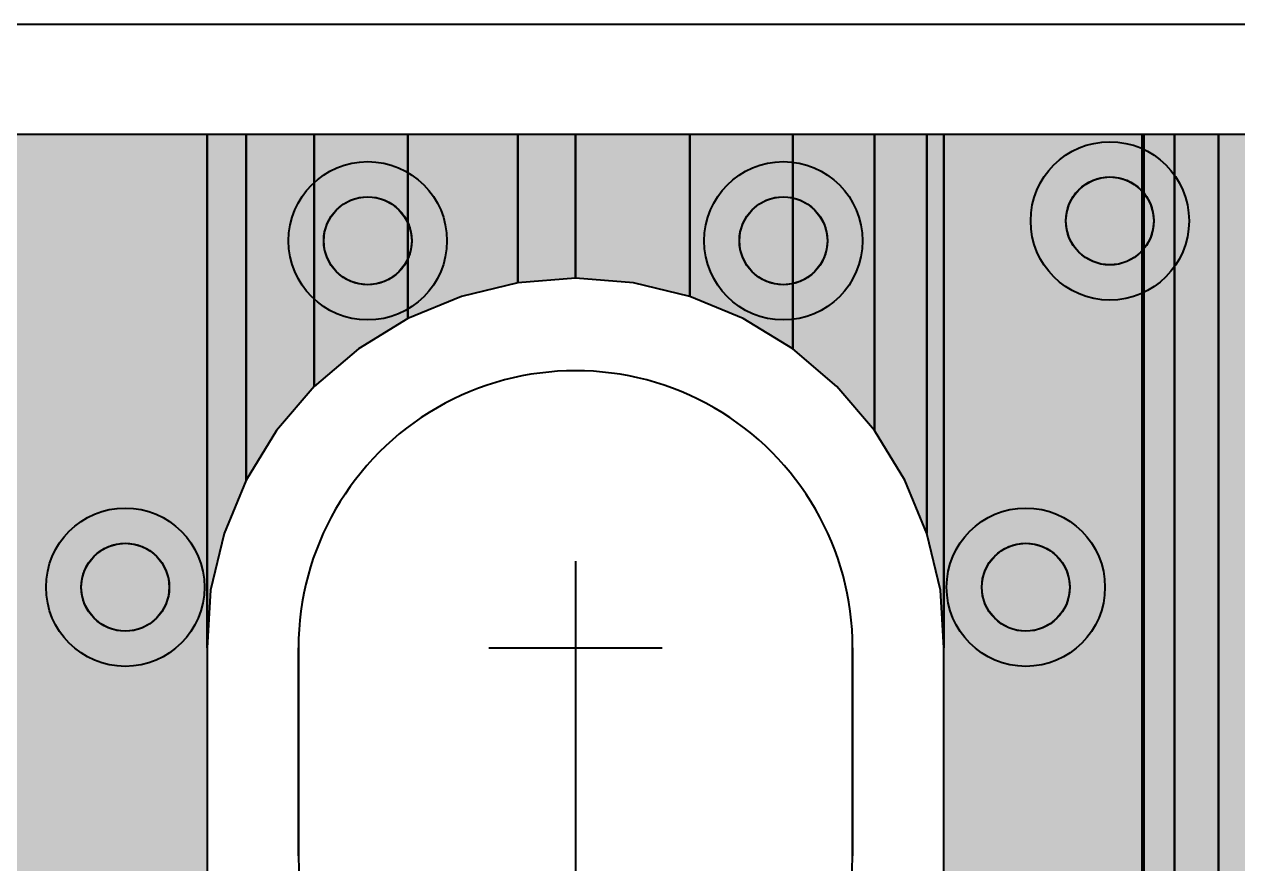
# Model space of a CAD drawing. Header units: millimetres. Extents: x 3.5 to 57, y 2.4 to 42.4.
# Drawn here: x 37.09 to 44.09, y 37.58 to 42.43 of the extents above; entities that cross this region are included whole.
import ezdxf

# ---------------------------------------------------------------- set-up
doc = ezdxf.new("R2010")
doc.units = ezdxf.units.MM
for name, color, linetype in [('bottom_copper', 7, 'Continuous'), ('drill_plated', 7, 'Continuous'), ('outline', 7, 'Continuous'), ('top_copper', 7, 'Continuous'), ('top_silk', 7, 'Continuous')]:
    doc.layers.add(name, color=color, linetype=linetype)

# ---------------------------------------------------------------- blocks, each defined once
blk = doc.blocks.new('Block4807')
at = {"layer": 'bottom_copper', "lineweight": 40}
for points in [[(0, 38.0644), (-0.3255, 38.1426), (-0.6593, 38.1689), (-0.6593, 38.9999), (0, 38.9999), (0, 38.0644)], [(0.5948, 37.7614), (0.3093, 37.9363), (0, 38.0644), (0, 38.9999), (0.5948, 38.9999), (0.5948, 37.7614)], [(1.0668, 37.2894), (0.8494, 37.544), (0.5948, 37.7614), (0.5948, 38.9999), (1.0668, 38.9999), (1.0668, 37.2894)], [(1.3698, 36.6946), (1.2417, 37.0039), (1.0668, 37.2894), (1.0668, 38.9999), (1.3698, 38.9999), (1.3698, 36.6946)], [(1.4677, 36.0353), (1.448, 36.3691), (1.3698, 36.6946), (1.3698, 38.9999), (1.4677, 38.9999), (1.4677, 36.0353)], [(2.6134, 0), (1.4677, 0), (1.4677, 38.9999), (2.6134, 38.9999), (2.6134, 0)], [(2.6213, 4.407), (2.6134, 4.3075), (2.6134, 38.9999), (2.6213, 38.9999), (2.6213, 4.407)], [(2.8, 4.7579), (2.7351, 4.6819), (2.6829, 4.5967), (2.6446, 4.5043), (2.6213, 4.4071), (2.6213, 38.9999), (2.8, 38.9999), (2.8, 4.7579)], [(3.0536, 4.9133), (2.9612, 4.875), (2.876, 4.8228), (2.8, 4.7579), (2.8, 38.9999), (3.0536, 38.9999), (3.0536, 4.9133)], [(3.2753, 4.9425), (3.2504, 4.9445), (3.1508, 4.9366), (3.0536, 4.9133), (3.0536, 38.9999), (3.2753, 38.9999), (3.2753, 4.9425)]]:
    blk.add_hatch(color=7, dxfattribs=at).paths.add_polyline_path(points, flags=0)
at = {"layer": 'bottom_copper', "color": 7, "lineweight": 40}
for points in [[(0, 38.0644), (-0.3255, 38.1426), (-0.6593, 38.1689), (-0.6593, 38.9999), (0, 38.9999), (0, 38.0644)], [(0.5948, 37.7614), (0.3093, 37.9363), (0, 38.0644), (0, 38.9999), (0.5948, 38.9999), (0.5948, 37.7614)], [(1.0668, 37.2894), (0.8494, 37.544), (0.5948, 37.7614), (0.5948, 38.9999), (1.0668, 38.9999), (1.0668, 37.2894)], [(1.3698, 36.6946), (1.2417, 37.0039), (1.0668, 37.2894), (1.0668, 38.9999), (1.3698, 38.9999), (1.3698, 36.6946)], [(1.4677, 36.0353), (1.448, 36.3691), (1.3698, 36.6946), (1.3698, 38.9999), (1.4677, 38.9999), (1.4677, 36.0353)], [(2.6134, 0), (1.4677, 0), (1.4677, 38.9999), (2.6134, 38.9999), (2.6134, 0)], [(2.6213, 4.407), (2.6134, 4.3075), (2.6134, 38.9999), (2.6213, 38.9999), (2.6213, 4.407)], [(2.8, 4.7579), (2.7351, 4.6819), (2.6829, 4.5967), (2.6446, 4.5043), (2.6213, 4.4071), (2.6213, 38.9999), (2.8, 38.9999), (2.8, 4.7579)], [(3.0536, 4.9133), (2.9612, 4.875), (2.876, 4.8228), (2.8, 4.7579), (2.8, 38.9999), (3.0536, 38.9999), (3.0536, 4.9133)], [(3.2753, 4.9425), (3.2504, 4.9445), (3.1508, 4.9366), (3.0536, 4.9133), (3.0536, 38.9999), (3.2753, 38.9999), (3.2753, 4.9425)]]:
    blk.add_lwpolyline(points, close=True, dxfattribs=at)
blk = doc.blocks.new('Block5409')
at = {"layer": 'bottom_copper', "lineweight": 40}
for points in [[(4.1095, 0), (1.2413, 0), (1.2413, 38.9999), (4.1095, 38.9999), (4.1095, 0)], [(4.3355, 37.0039), (4.2074, 36.6946), (4.1292, 36.3691), (4.1095, 36.0353), (4.1095, 38.9999), (4.3355, 38.9999), (4.3355, 37.0039)], [(4.7278, 37.544), (4.5104, 37.2894), (4.3355, 37.0039), (4.3355, 38.9999), (4.7278, 38.9999), (4.7278, 37.544)], [(5.2679, 37.9363), (4.9824, 37.7614), (4.7278, 37.544), (4.7278, 38.9999), (5.2679, 38.9999), (5.2679, 37.9363)], [(5.9027, 38.1426), (5.5772, 38.0644), (5.2679, 37.9363), (5.2679, 38.9999), (5.9027, 38.9999), (5.9027, 38.1426)], [(6.2365, 38.1689), (5.9027, 38.1426), (5.9027, 38.9999), (6.2365, 38.9999), (6.2365, 38.1689)]]:
    blk.add_hatch(color=7, dxfattribs=at).paths.add_polyline_path(points, flags=0)
at = {"layer": 'bottom_copper', "color": 7, "lineweight": 40}
for points in [[(4.1095, 0), (1.2413, 0), (1.2413, 38.9999), (4.1095, 38.9999), (4.1095, 0)], [(4.3355, 37.0039), (4.2074, 36.6946), (4.1292, 36.3691), (4.1095, 36.0353), (4.1095, 38.9999), (4.3355, 38.9999), (4.3355, 37.0039)], [(4.7278, 37.544), (4.5104, 37.2894), (4.3355, 37.0039), (4.3355, 38.9999), (4.7278, 38.9999), (4.7278, 37.544)], [(5.2679, 37.9363), (4.9824, 37.7614), (4.7278, 37.544), (4.7278, 38.9999), (5.2679, 38.9999), (5.2679, 37.9363)], [(5.9027, 38.1426), (5.5772, 38.0644), (5.2679, 37.9363), (5.2679, 38.9999), (5.9027, 38.9999), (5.9027, 38.1426)], [(6.2365, 38.1689), (5.9027, 38.1426), (5.9027, 38.9999), (6.2365, 38.9999), (6.2365, 38.1689)]]:
    blk.add_lwpolyline(points, close=True, dxfattribs=at)
blk = doc.blocks.new('Block25032')
at = {"layer": 'top_copper', "lineweight": 40}
for points in [[(0, 38.0644), (-0.3255, 38.1426), (-0.6593, 38.1689), (-0.6593, 38.9999), (0, 38.9999), (0, 38.0644)], [(0.5948, 37.7614), (0.3093, 37.9363), (0, 38.0644), (0, 38.9999), (0.5948, 38.9999), (0.5948, 37.7614)], [(1.0668, 37.2894), (0.8494, 37.544), (0.5948, 37.7614), (0.5948, 38.9999), (1.0668, 38.9999), (1.0668, 37.2894)], [(1.3698, 36.6946), (1.2417, 37.0039), (1.0668, 37.2894), (1.0668, 38.9999), (1.3698, 38.9999), (1.3698, 36.6946)], [(1.4677, 36.0353), (1.448, 36.3691), (1.3698, 36.6946), (1.3698, 38.9999), (1.4677, 38.9999), (1.4677, 36.0353)], [(2.6134, 0), (1.4677, 0), (1.4677, 38.9999), (2.6134, 38.9999), (2.6134, 0)], [(2.6213, 4.407), (2.6134, 4.3075), (2.6134, 38.9999), (2.6213, 38.9999), (2.6213, 4.407)], [(2.8, 4.7579), (2.7351, 4.6819), (2.6829, 4.5967), (2.6446, 4.5043), (2.6213, 4.4071), (2.6213, 38.9999), (2.8, 38.9999), (2.8, 4.7579)], [(3.0536, 4.9133), (2.9612, 4.875), (2.876, 4.8228), (2.8, 4.7579), (2.8, 38.9999), (3.0536, 38.9999), (3.0536, 4.9133)], [(3.2753, 4.9425), (3.2504, 4.9445), (3.1508, 4.9366), (3.0536, 4.9133), (3.0536, 38.9999), (3.2753, 38.9999), (3.2753, 4.9425)]]:
    blk.add_hatch(color=7, dxfattribs=at).paths.add_polyline_path(points, flags=0)
at = {"layer": 'top_copper', "color": 7, "lineweight": 40}
for points in [[(0, 38.0644), (-0.3255, 38.1426), (-0.6593, 38.1689), (-0.6593, 38.9999), (0, 38.9999), (0, 38.0644)], [(0.5948, 37.7614), (0.3093, 37.9363), (0, 38.0644), (0, 38.9999), (0.5948, 38.9999), (0.5948, 37.7614)], [(1.0668, 37.2894), (0.8494, 37.544), (0.5948, 37.7614), (0.5948, 38.9999), (1.0668, 38.9999), (1.0668, 37.2894)], [(1.3698, 36.6946), (1.2417, 37.0039), (1.0668, 37.2894), (1.0668, 38.9999), (1.3698, 38.9999), (1.3698, 36.6946)], [(1.4677, 36.0353), (1.448, 36.3691), (1.3698, 36.6946), (1.3698, 38.9999), (1.4677, 38.9999), (1.4677, 36.0353)], [(2.6134, 0), (1.4677, 0), (1.4677, 38.9999), (2.6134, 38.9999), (2.6134, 0)], [(2.6213, 4.407), (2.6134, 4.3075), (2.6134, 38.9999), (2.6213, 38.9999), (2.6213, 4.407)], [(2.8, 4.7579), (2.7351, 4.6819), (2.6829, 4.5967), (2.6446, 4.5043), (2.6213, 4.4071), (2.6213, 38.9999), (2.8, 38.9999), (2.8, 4.7579)], [(3.0536, 4.9133), (2.9612, 4.875), (2.876, 4.8228), (2.8, 4.7579), (2.8, 38.9999), (3.0536, 38.9999), (3.0536, 4.9133)], [(3.2753, 4.9425), (3.2504, 4.9445), (3.1508, 4.9366), (3.0536, 4.9133), (3.0536, 38.9999), (3.2753, 38.9999), (3.2753, 4.9425)]]:
    blk.add_lwpolyline(points, close=True, dxfattribs=at)
blk = doc.blocks.new('Block26103')
at = {"layer": 'top_copper', "lineweight": 40}
for points in [[(3.762, 0), (0.893, 0), (0.893, 38.9999), (3.762, 38.9999), (3.762, 0)], [(3.988, 37.0039), (3.8599, 36.6946), (3.7817, 36.3691), (3.762, 36.0353), (3.762, 38.9999), (3.988, 38.9999), (3.988, 37.0039)], [(4.3803, 37.544), (4.1629, 37.2894), (3.988, 37.0039), (3.988, 38.9999), (4.3803, 38.9999), (4.3803, 37.544)], [(4.9204, 37.9363), (4.6349, 37.7614), (4.3803, 37.544), (4.3803, 38.9999), (4.9204, 38.9999), (4.9204, 37.9363)], [(5.5552, 38.1426), (5.2297, 38.0644), (4.9204, 37.9363), (4.9204, 38.9999), (5.5552, 38.9999), (5.5552, 38.1426)], [(5.889, 38.1689), (5.5552, 38.1426), (5.5552, 38.9999), (5.889, 38.9999), (5.889, 38.1689)]]:
    blk.add_hatch(color=7, dxfattribs=at).paths.add_polyline_path(points, flags=0)
at = {"layer": 'top_copper', "color": 7, "lineweight": 40}
for points in [[(3.762, 0), (0.893, 0), (0.893, 38.9999), (3.762, 38.9999), (3.762, 0)], [(3.988, 37.0039), (3.8599, 36.6946), (3.7817, 36.3691), (3.762, 36.0353), (3.762, 38.9999), (3.988, 38.9999), (3.988, 37.0039)], [(4.3803, 37.544), (4.1629, 37.2894), (3.988, 37.0039), (3.988, 38.9999), (4.3803, 38.9999), (4.3803, 37.544)], [(4.9204, 37.9363), (4.6349, 37.7614), (4.3803, 37.544), (4.3803, 38.9999), (4.9204, 38.9999), (4.9204, 37.9363)], [(5.5552, 38.1426), (5.2297, 38.0644), (4.9204, 37.9363), (4.9204, 38.9999), (5.5552, 38.9999), (5.5552, 38.1426)], [(5.889, 38.1689), (5.5552, 38.1426), (5.5552, 38.9999), (5.889, 38.9999), (5.889, 38.1689)]]:
    blk.add_lwpolyline(points, close=True, dxfattribs=at)

msp = doc.modelspace()

# ---------------------------------------------------------------- hatches: boundary and pattern name
at = {"layer": 'bottom_copper', "lineweight": 40}
for points in [[(43.6047, 41.2421), (43.5903, 41.1945), (43.5668, 41.1506), (43.5352, 41.1121), (43.4967, 41.0805), (43.4528, 41.057), (43.4052, 41.0426), (43.3556, 41.0377), (43.306, 41.0426), (43.2584, 41.057), (43.2145, 41.0805), (43.176, 41.1121), (43.1444, 41.1506), (43.1209, 41.1945), (43.1065, 41.2421), (43.1016, 41.2917), (43.1065, 41.3413), (43.1209, 41.3889), (43.1444, 41.4328), (43.176, 41.4713), (43.2145, 41.5029), (43.2584, 41.5264), (43.306, 41.5408), (43.3556, 41.5457), (43.4052, 41.5408), (43.4528, 41.5264), (43.4967, 41.5029), (43.5352, 41.4713), (43.5668, 41.4328), (43.5903, 41.3889), (43.6047, 41.3413), (43.6096, 41.2917), (43.6047, 41.2421)], [(39.3194, 41.1275), (39.305, 41.0799), (39.2815, 41.036), (39.2499, 40.9975), (39.2114, 40.9659), (39.1675, 40.9424), (39.1199, 40.928), (39.0703, 40.9231), (39.0207, 40.928), (38.9731, 40.9424), (38.9292, 40.9659), (38.8907, 40.9975), (38.8591, 41.036), (38.8356, 41.0799), (38.8212, 41.1275), (38.8163, 41.1771), (38.8212, 41.2267), (38.8356, 41.2743), (38.8591, 41.3182), (38.8907, 41.3567), (38.9292, 41.3883), (38.9731, 41.4118), (39.0207, 41.4262), (39.0703, 41.4311), (39.1199, 41.4262), (39.1675, 41.4118), (39.2114, 41.3883), (39.2499, 41.3567), (39.2815, 41.3182), (39.305, 41.2743), (39.3194, 41.2267), (39.3243, 41.1771), (39.3194, 41.1275)], [(41.7194, 41.1275), (41.705, 41.0799), (41.6815, 41.036), (41.6499, 40.9975), (41.6114, 40.9659), (41.5675, 40.9424), (41.5199, 40.928), (41.4703, 40.9231), (41.4207, 40.928), (41.3731, 40.9424), (41.3292, 40.9659), (41.2907, 40.9975), (41.2591, 41.036), (41.2356, 41.0799), (41.2212, 41.1275), (41.2163, 41.1771), (41.2212, 41.2267), (41.2356, 41.2743), (41.2591, 41.3182), (41.2907, 41.3567), (41.3292, 41.3883), (41.3731, 41.4118), (41.4207, 41.4262), (41.4703, 41.4311), (41.5199, 41.4262), (41.5675, 41.4118), (41.6114, 41.3883), (41.6499, 41.3567), (41.6815, 41.3182), (41.705, 41.2743), (41.7194, 41.2267), (41.7243, 41.1771), (41.7194, 41.1275)], [(37.9194, 39.1275), (37.905, 39.0799), (37.8815, 39.036), (37.8499, 38.9975), (37.8114, 38.9659), (37.7675, 38.9424), (37.7199, 38.928), (37.6703, 38.9231), (37.6207, 38.928), (37.5731, 38.9424), (37.5292, 38.9659), (37.4907, 38.9975), (37.4591, 39.036), (37.4356, 39.0799), (37.4212, 39.1275), (37.4163, 39.1771), (37.4212, 39.2267), (37.4356, 39.2743), (37.4591, 39.3182), (37.4907, 39.3567), (37.5292, 39.3883), (37.5731, 39.4118), (37.6207, 39.4262), (37.6703, 39.4311), (37.7199, 39.4262), (37.7675, 39.4118), (37.8114, 39.3883), (37.8499, 39.3567), (37.8815, 39.3182), (37.905, 39.2743), (37.9194, 39.2267), (37.9243, 39.1771), (37.9194, 39.1275)], [(43.1194, 39.1275), (43.105, 39.0799), (43.0815, 39.036), (43.0499, 38.9975), (43.0114, 38.9659), (42.9675, 38.9424), (42.9199, 38.928), (42.8703, 38.9231), (42.8207, 38.928), (42.7731, 38.9424), (42.7292, 38.9659), (42.6907, 38.9975), (42.6591, 39.036), (42.6356, 39.0799), (42.6212, 39.1275), (42.6163, 39.1771), (42.6212, 39.2267), (42.6356, 39.2743), (42.6591, 39.3182), (42.6907, 39.3567), (42.7292, 39.3883), (42.7731, 39.4118), (42.8207, 39.4262), (42.8703, 39.4311), (42.9199, 39.4262), (42.9675, 39.4118), (43.0114, 39.3883), (43.0499, 39.3567), (43.0815, 39.3182), (43.105, 39.2743), (43.1194, 39.2267), (43.1243, 39.1771), (43.1194, 39.1275)]]:
    msp.add_hatch(color=7, dxfattribs=at).paths.add_polyline_path(points, flags=0)
at = {"layer": 'drill_plated', "lineweight": 40}
for points in [[(43.6047, 41.2421), (43.5903, 41.1945), (43.5668, 41.1506), (43.5352, 41.1121), (43.4967, 41.0805), (43.4528, 41.057), (43.4052, 41.0426), (43.3556, 41.0377), (43.306, 41.0426), (43.2584, 41.057), (43.2145, 41.0805), (43.176, 41.1121), (43.1444, 41.1506), (43.1209, 41.1945), (43.1065, 41.2421), (43.1016, 41.2917), (43.1065, 41.3413), (43.1209, 41.3889), (43.1444, 41.4328), (43.176, 41.4713), (43.2145, 41.5029), (43.2584, 41.5264), (43.306, 41.5408), (43.3556, 41.5457), (43.4052, 41.5408), (43.4528, 41.5264), (43.4967, 41.5029), (43.5352, 41.4713), (43.5668, 41.4328), (43.5903, 41.3889), (43.6047, 41.3413), (43.6096, 41.2917), (43.6047, 41.2421)], [(39.3194, 41.1275), (39.305, 41.0799), (39.2815, 41.036), (39.2499, 40.9975), (39.2114, 40.9659), (39.1675, 40.9424), (39.1199, 40.928), (39.0703, 40.9231), (39.0207, 40.928), (38.9731, 40.9424), (38.9292, 40.9659), (38.8907, 40.9975), (38.8591, 41.036), (38.8356, 41.0799), (38.8212, 41.1275), (38.8163, 41.1771), (38.8212, 41.2267), (38.8356, 41.2743), (38.8591, 41.3182), (38.8907, 41.3567), (38.9292, 41.3883), (38.9731, 41.4118), (39.0207, 41.4262), (39.0703, 41.4311), (39.1199, 41.4262), (39.1675, 41.4118), (39.2114, 41.3883), (39.2499, 41.3567), (39.2815, 41.3182), (39.305, 41.2743), (39.3194, 41.2267), (39.3243, 41.1771), (39.3194, 41.1275)], [(41.7194, 41.1275), (41.705, 41.0799), (41.6815, 41.036), (41.6499, 40.9975), (41.6114, 40.9659), (41.5675, 40.9424), (41.5199, 40.928), (41.4703, 40.9231), (41.4207, 40.928), (41.3731, 40.9424), (41.3292, 40.9659), (41.2907, 40.9975), (41.2591, 41.036), (41.2356, 41.0799), (41.2212, 41.1275), (41.2163, 41.1771), (41.2212, 41.2267), (41.2356, 41.2743), (41.2591, 41.3182), (41.2907, 41.3567), (41.3292, 41.3883), (41.3731, 41.4118), (41.4207, 41.4262), (41.4703, 41.4311), (41.5199, 41.4262), (41.5675, 41.4118), (41.6114, 41.3883), (41.6499, 41.3567), (41.6815, 41.3182), (41.705, 41.2743), (41.7194, 41.2267), (41.7243, 41.1771), (41.7194, 41.1275)], [(37.9194, 39.1275), (37.905, 39.0799), (37.8815, 39.036), (37.8499, 38.9975), (37.8114, 38.9659), (37.7675, 38.9424), (37.7199, 38.928), (37.6703, 38.9231), (37.6207, 38.928), (37.5731, 38.9424), (37.5292, 38.9659), (37.4907, 38.9975), (37.4591, 39.036), (37.4356, 39.0799), (37.4212, 39.1275), (37.4163, 39.1771), (37.4212, 39.2267), (37.4356, 39.2743), (37.4591, 39.3182), (37.4907, 39.3567), (37.5292, 39.3883), (37.5731, 39.4118), (37.6207, 39.4262), (37.6703, 39.4311), (37.7199, 39.4262), (37.7675, 39.4118), (37.8114, 39.3883), (37.8499, 39.3567), (37.8815, 39.3182), (37.905, 39.2743), (37.9194, 39.2267), (37.9243, 39.1771), (37.9194, 39.1275)], [(43.1194, 39.1275), (43.105, 39.0799), (43.0815, 39.036), (43.0499, 38.9975), (43.0114, 38.9659), (42.9675, 38.9424), (42.9199, 38.928), (42.8703, 38.9231), (42.8207, 38.928), (42.7731, 38.9424), (42.7292, 38.9659), (42.6907, 38.9975), (42.6591, 39.036), (42.6356, 39.0799), (42.6212, 39.1275), (42.6163, 39.1771), (42.6212, 39.2267), (42.6356, 39.2743), (42.6591, 39.3182), (42.6907, 39.3567), (42.7292, 39.3883), (42.7731, 39.4118), (42.8207, 39.4262), (42.8703, 39.4311), (42.9199, 39.4262), (42.9675, 39.4118), (43.0114, 39.3883), (43.0499, 39.3567), (43.0815, 39.3182), (43.105, 39.2743), (43.1194, 39.2267), (43.1243, 39.1771), (43.1194, 39.1275)]]:
    msp.add_hatch(color=7, dxfattribs=at).paths.add_polyline_path(points, flags=0)
at = {"layer": 'top_copper', "lineweight": 40}
for points in [[(43.6047, 41.2421), (43.5903, 41.1945), (43.5668, 41.1506), (43.5352, 41.1121), (43.4967, 41.0805), (43.4528, 41.057), (43.4052, 41.0426), (43.3556, 41.0377), (43.306, 41.0426), (43.2584, 41.057), (43.2145, 41.0805), (43.176, 41.1121), (43.1444, 41.1506), (43.1209, 41.1945), (43.1065, 41.2421), (43.1016, 41.2917), (43.1065, 41.3413), (43.1209, 41.3889), (43.1444, 41.4328), (43.176, 41.4713), (43.2145, 41.5029), (43.2584, 41.5264), (43.306, 41.5408), (43.3556, 41.5457), (43.4052, 41.5408), (43.4528, 41.5264), (43.4967, 41.5029), (43.5352, 41.4713), (43.5668, 41.4328), (43.5903, 41.3889), (43.6047, 41.3413), (43.6096, 41.2917), (43.6047, 41.2421)], [(39.3194, 41.1275), (39.305, 41.0799), (39.2815, 41.036), (39.2499, 40.9975), (39.2114, 40.9659), (39.1675, 40.9424), (39.1199, 40.928), (39.0703, 40.9231), (39.0207, 40.928), (38.9731, 40.9424), (38.9292, 40.9659), (38.8907, 40.9975), (38.8591, 41.036), (38.8356, 41.0799), (38.8212, 41.1275), (38.8163, 41.1771), (38.8212, 41.2267), (38.8356, 41.2743), (38.8591, 41.3182), (38.8907, 41.3567), (38.9292, 41.3883), (38.9731, 41.4118), (39.0207, 41.4262), (39.0703, 41.4311), (39.1199, 41.4262), (39.1675, 41.4118), (39.2114, 41.3883), (39.2499, 41.3567), (39.2815, 41.3182), (39.305, 41.2743), (39.3194, 41.2267), (39.3243, 41.1771), (39.3194, 41.1275)], [(41.7194, 41.1275), (41.705, 41.0799), (41.6815, 41.036), (41.6499, 40.9975), (41.6114, 40.9659), (41.5675, 40.9424), (41.5199, 40.928), (41.4703, 40.9231), (41.4207, 40.928), (41.3731, 40.9424), (41.3292, 40.9659), (41.2907, 40.9975), (41.2591, 41.036), (41.2356, 41.0799), (41.2212, 41.1275), (41.2163, 41.1771), (41.2212, 41.2267), (41.2356, 41.2743), (41.2591, 41.3182), (41.2907, 41.3567), (41.3292, 41.3883), (41.3731, 41.4118), (41.4207, 41.4262), (41.4703, 41.4311), (41.5199, 41.4262), (41.5675, 41.4118), (41.6114, 41.3883), (41.6499, 41.3567), (41.6815, 41.3182), (41.705, 41.2743), (41.7194, 41.2267), (41.7243, 41.1771), (41.7194, 41.1275)], [(37.9194, 39.1275), (37.905, 39.0799), (37.8815, 39.036), (37.8499, 38.9975), (37.8114, 38.9659), (37.7675, 38.9424), (37.7199, 38.928), (37.6703, 38.9231), (37.6207, 38.928), (37.5731, 38.9424), (37.5292, 38.9659), (37.4907, 38.9975), (37.4591, 39.036), (37.4356, 39.0799), (37.4212, 39.1275), (37.4163, 39.1771), (37.4212, 39.2267), (37.4356, 39.2743), (37.4591, 39.3182), (37.4907, 39.3567), (37.5292, 39.3883), (37.5731, 39.4118), (37.6207, 39.4262), (37.6703, 39.4311), (37.7199, 39.4262), (37.7675, 39.4118), (37.8114, 39.3883), (37.8499, 39.3567), (37.8815, 39.3182), (37.905, 39.2743), (37.9194, 39.2267), (37.9243, 39.1771), (37.9194, 39.1275)], [(43.1194, 39.1275), (43.105, 39.0799), (43.0815, 39.036), (43.0499, 38.9975), (43.0114, 38.9659), (42.9675, 38.9424), (42.9199, 38.928), (42.8703, 38.9231), (42.8207, 38.928), (42.7731, 38.9424), (42.7292, 38.9659), (42.6907, 38.9975), (42.6591, 39.036), (42.6356, 39.0799), (42.6212, 39.1275), (42.6163, 39.1771), (42.6212, 39.2267), (42.6356, 39.2743), (42.6591, 39.3182), (42.6907, 39.3567), (42.7292, 39.3883), (42.7731, 39.4118), (42.8207, 39.4262), (42.8703, 39.4311), (42.9199, 39.4262), (42.9675, 39.4118), (43.0114, 39.3883), (43.0499, 39.3567), (43.0815, 39.3182), (43.105, 39.2743), (43.1194, 39.2267), (43.1243, 39.1771), (43.1194, 39.1275)]]:
    msp.add_hatch(color=7, dxfattribs=at).paths.add_polyline_path(points, flags=0)

# ---------------------------------------------------------------- linework, layer by layer
at = {"layer": 'bottom_copper', "color": 7, "lineweight": 40}
for p, q in [((33.9703, 41.7917), (40.2703, 41.7917)), ((40.2703, 40.9607), (40.2703, 41.7917)), ((40.2703, 41.7917), (48.8198, 41.7917)), ((40.2703, 41.7917), (40.2703, 40.9607)), ((39.9365, 40.9344), (39.611, 40.8562)), ((40.2703, 40.9607), (39.9365, 40.9344)), ((40.6041, 40.9344), (40.2703, 40.9607)), ((40.9296, 40.8562), (40.6041, 40.9344)), ((39.611, 40.8562), (39.3017, 40.7281)), ((41.2389, 40.7281), (40.9296, 40.8562)), ((39.3017, 40.7281), (39.0162, 40.5532)), ((41.5244, 40.5532), (41.2389, 40.7281)), ((39.0162, 40.5532), (38.7616, 40.3358)), ((41.779, 40.3358), (41.5244, 40.5532)), ((38.7616, 40.3358), (38.5442, 40.0812)), ((41.9964, 40.0812), (41.779, 40.3358)), ((38.5442, 40.0812), (38.3693, 39.7957)), ((42.1713, 39.7957), (41.9964, 40.0812)), ((38.3693, 39.7957), (38.2412, 39.4864)), ((42.2994, 39.4864), (42.1713, 39.7957)), ((38.2412, 39.4864), (38.163, 39.1609)), ((42.3776, 39.1609), (42.2994, 39.4864)), ((38.163, 39.1609), (38.1433, 38.8271)), ((42.3973, 38.8271), (42.3776, 39.1609)), ((38.1433, 38.8271), (38.1433, 37.5271)), ((40.2703, 38.8271), (40.2703, 37.5271)), ((42.3973, 37.5271), (42.3973, 38.8271))]:
    msp.add_line(p, q, dxfattribs=at)
for points in [[(43.6047, 41.2421), (43.5903, 41.1945), (43.5668, 41.1506), (43.5352, 41.1121), (43.4967, 41.0805), (43.4528, 41.057), (43.4052, 41.0426), (43.3556, 41.0377), (43.306, 41.0426), (43.2584, 41.057), (43.2145, 41.0805), (43.176, 41.1121), (43.1444, 41.1506), (43.1209, 41.1945), (43.1065, 41.2421), (43.1016, 41.2917), (43.1065, 41.3413), (43.1209, 41.3889), (43.1444, 41.4328), (43.176, 41.4713), (43.2145, 41.5029), (43.2584, 41.5264), (43.306, 41.5408), (43.3556, 41.5457), (43.4052, 41.5408), (43.4528, 41.5264), (43.4967, 41.5029), (43.5352, 41.4713), (43.5668, 41.4328), (43.5903, 41.3889), (43.6047, 41.3413), (43.6096, 41.2917), (43.6047, 41.2421)], [(39.3194, 41.1275), (39.305, 41.0799), (39.2815, 41.036), (39.2499, 40.9975), (39.2114, 40.9659), (39.1675, 40.9424), (39.1199, 40.928), (39.0703, 40.9231), (39.0207, 40.928), (38.9731, 40.9424), (38.9292, 40.9659), (38.8907, 40.9975), (38.8591, 41.036), (38.8356, 41.0799), (38.8212, 41.1275), (38.8163, 41.1771), (38.8212, 41.2267), (38.8356, 41.2743), (38.8591, 41.3182), (38.8907, 41.3567), (38.9292, 41.3883), (38.9731, 41.4118), (39.0207, 41.4262), (39.0703, 41.4311), (39.1199, 41.4262), (39.1675, 41.4118), (39.2114, 41.3883), (39.2499, 41.3567), (39.2815, 41.3182), (39.305, 41.2743), (39.3194, 41.2267), (39.3243, 41.1771), (39.3194, 41.1275)], [(41.7194, 41.1275), (41.705, 41.0799), (41.6815, 41.036), (41.6499, 40.9975), (41.6114, 40.9659), (41.5675, 40.9424), (41.5199, 40.928), (41.4703, 40.9231), (41.4207, 40.928), (41.3731, 40.9424), (41.3292, 40.9659), (41.2907, 40.9975), (41.2591, 41.036), (41.2356, 41.0799), (41.2212, 41.1275), (41.2163, 41.1771), (41.2212, 41.2267), (41.2356, 41.2743), (41.2591, 41.3182), (41.2907, 41.3567), (41.3292, 41.3883), (41.3731, 41.4118), (41.4207, 41.4262), (41.4703, 41.4311), (41.5199, 41.4262), (41.5675, 41.4118), (41.6114, 41.3883), (41.6499, 41.3567), (41.6815, 41.3182), (41.705, 41.2743), (41.7194, 41.2267), (41.7243, 41.1771), (41.7194, 41.1275)], [(37.9194, 39.1275), (37.905, 39.0799), (37.8815, 39.036), (37.8499, 38.9975), (37.8114, 38.9659), (37.7675, 38.9424), (37.7199, 38.928), (37.6703, 38.9231), (37.6207, 38.928), (37.5731, 38.9424), (37.5292, 38.9659), (37.4907, 38.9975), (37.4591, 39.036), (37.4356, 39.0799), (37.4212, 39.1275), (37.4163, 39.1771), (37.4212, 39.2267), (37.4356, 39.2743), (37.4591, 39.3182), (37.4907, 39.3567), (37.5292, 39.3883), (37.5731, 39.4118), (37.6207, 39.4262), (37.6703, 39.4311), (37.7199, 39.4262), (37.7675, 39.4118), (37.8114, 39.3883), (37.8499, 39.3567), (37.8815, 39.3182), (37.905, 39.2743), (37.9194, 39.2267), (37.9243, 39.1771), (37.9194, 39.1275)], [(43.1194, 39.1275), (43.105, 39.0799), (43.0815, 39.036), (43.0499, 38.9975), (43.0114, 38.9659), (42.9675, 38.9424), (42.9199, 38.928), (42.8703, 38.9231), (42.8207, 38.928), (42.7731, 38.9424), (42.7292, 38.9659), (42.6907, 38.9975), (42.6591, 39.036), (42.6356, 39.0799), (42.6212, 39.1275), (42.6163, 39.1771), (42.6212, 39.2267), (42.6356, 39.2743), (42.6591, 39.3182), (42.6907, 39.3567), (42.7292, 39.3883), (42.7731, 39.4118), (42.8207, 39.4262), (42.8703, 39.4311), (42.9199, 39.4262), (42.9675, 39.4118), (43.0114, 39.3883), (43.0499, 39.3567), (43.0815, 39.3182), (43.105, 39.2743), (43.1194, 39.2267), (43.1243, 39.1771), (43.1194, 39.1275)]]:
    msp.add_lwpolyline(points, close=True, dxfattribs=at)
for centre, major_axis in [((43.3556, 41.2917), (0.4572, 0)), ((39.0703, 41.1771), (0.4572, 0)), ((41.4703, 41.1771), (0.4572, 0)), ((43.3556, 41.2917), (0.254, 0)), ((39.0703, 41.1771), (0.254, 0)), ((41.4703, 41.1771), (0.254, 0)), ((37.6703, 39.1771), (0.4572, 0)), ((42.8703, 39.1771), (0.4572, 0)), ((37.6703, 39.1771), (0.254, 0)), ((42.8703, 39.1771), (0.254, 0))]:
    msp.add_ellipse(centre, major_axis=major_axis, ratio=1, dxfattribs=at)
at = {"layer": 'drill_plated', "color": 7, "lineweight": 40}
for points in [[(43.6047, 41.2421), (43.5903, 41.1945), (43.5668, 41.1506), (43.5352, 41.1121), (43.4967, 41.0805), (43.4528, 41.057), (43.4052, 41.0426), (43.3556, 41.0377), (43.306, 41.0426), (43.2584, 41.057), (43.2145, 41.0805), (43.176, 41.1121), (43.1444, 41.1506), (43.1209, 41.1945), (43.1065, 41.2421), (43.1016, 41.2917), (43.1065, 41.3413), (43.1209, 41.3889), (43.1444, 41.4328), (43.176, 41.4713), (43.2145, 41.5029), (43.2584, 41.5264), (43.306, 41.5408), (43.3556, 41.5457), (43.4052, 41.5408), (43.4528, 41.5264), (43.4967, 41.5029), (43.5352, 41.4713), (43.5668, 41.4328), (43.5903, 41.3889), (43.6047, 41.3413), (43.6096, 41.2917), (43.6047, 41.2421)], [(39.3194, 41.1275), (39.305, 41.0799), (39.2815, 41.036), (39.2499, 40.9975), (39.2114, 40.9659), (39.1675, 40.9424), (39.1199, 40.928), (39.0703, 40.9231), (39.0207, 40.928), (38.9731, 40.9424), (38.9292, 40.9659), (38.8907, 40.9975), (38.8591, 41.036), (38.8356, 41.0799), (38.8212, 41.1275), (38.8163, 41.1771), (38.8212, 41.2267), (38.8356, 41.2743), (38.8591, 41.3182), (38.8907, 41.3567), (38.9292, 41.3883), (38.9731, 41.4118), (39.0207, 41.4262), (39.0703, 41.4311), (39.1199, 41.4262), (39.1675, 41.4118), (39.2114, 41.3883), (39.2499, 41.3567), (39.2815, 41.3182), (39.305, 41.2743), (39.3194, 41.2267), (39.3243, 41.1771), (39.3194, 41.1275)], [(41.7194, 41.1275), (41.705, 41.0799), (41.6815, 41.036), (41.6499, 40.9975), (41.6114, 40.9659), (41.5675, 40.9424), (41.5199, 40.928), (41.4703, 40.9231), (41.4207, 40.928), (41.3731, 40.9424), (41.3292, 40.9659), (41.2907, 40.9975), (41.2591, 41.036), (41.2356, 41.0799), (41.2212, 41.1275), (41.2163, 41.1771), (41.2212, 41.2267), (41.2356, 41.2743), (41.2591, 41.3182), (41.2907, 41.3567), (41.3292, 41.3883), (41.3731, 41.4118), (41.4207, 41.4262), (41.4703, 41.4311), (41.5199, 41.4262), (41.5675, 41.4118), (41.6114, 41.3883), (41.6499, 41.3567), (41.6815, 41.3182), (41.705, 41.2743), (41.7194, 41.2267), (41.7243, 41.1771), (41.7194, 41.1275)], [(37.9194, 39.1275), (37.905, 39.0799), (37.8815, 39.036), (37.8499, 38.9975), (37.8114, 38.9659), (37.7675, 38.9424), (37.7199, 38.928), (37.6703, 38.9231), (37.6207, 38.928), (37.5731, 38.9424), (37.5292, 38.9659), (37.4907, 38.9975), (37.4591, 39.036), (37.4356, 39.0799), (37.4212, 39.1275), (37.4163, 39.1771), (37.4212, 39.2267), (37.4356, 39.2743), (37.4591, 39.3182), (37.4907, 39.3567), (37.5292, 39.3883), (37.5731, 39.4118), (37.6207, 39.4262), (37.6703, 39.4311), (37.7199, 39.4262), (37.7675, 39.4118), (37.8114, 39.3883), (37.8499, 39.3567), (37.8815, 39.3182), (37.905, 39.2743), (37.9194, 39.2267), (37.9243, 39.1771), (37.9194, 39.1275)], [(43.1194, 39.1275), (43.105, 39.0799), (43.0815, 39.036), (43.0499, 38.9975), (43.0114, 38.9659), (42.9675, 38.9424), (42.9199, 38.928), (42.8703, 38.9231), (42.8207, 38.928), (42.7731, 38.9424), (42.7292, 38.9659), (42.6907, 38.9975), (42.6591, 39.036), (42.6356, 39.0799), (42.6212, 39.1275), (42.6163, 39.1771), (42.6212, 39.2267), (42.6356, 39.2743), (42.6591, 39.3182), (42.6907, 39.3567), (42.7292, 39.3883), (42.7731, 39.4118), (42.8207, 39.4262), (42.8703, 39.4311), (42.9199, 39.4262), (42.9675, 39.4118), (43.0114, 39.3883), (43.0499, 39.3567), (43.0815, 39.3182), (43.105, 39.2743), (43.1194, 39.2267), (43.1243, 39.1771), (43.1194, 39.1275)]]:
    msp.add_lwpolyline(points, close=True, dxfattribs=at)
for centre in [(43.3556, 41.2917), (39.0703, 41.1771), (41.4703, 41.1771), (37.6703, 39.1771), (42.8703, 39.1771)]:
    msp.add_ellipse(centre, major_axis=(0.254, 0), ratio=1, dxfattribs=at)
at = {"layer": 'outline', "color": 7, "lineweight": 40}
for p, q in [((8.9703, 42.4271), (50.9702, 42.4271)), ((38.6704, 37.6271), (38.6704, 38.8271)), ((41.8703, 37.6271), (41.8703, 38.8271))]:
    msp.add_line(p, q, dxfattribs=at)
for centre, start_param, end_param in [((40.2703, 38.8271), 0, 3.141593), ((40.2703, 37.6271), 3.141593, 6.283185)]:
    msp.add_ellipse(centre, major_axis=(1.6, 0), ratio=1, start_param=start_param, end_param=end_param, dxfattribs=at)
at = {"layer": 'top_copper', "color": 7, "lineweight": 40}
for p, q in [((33.9703, 41.7917), (40.2703, 41.7917)), ((40.2703, 40.9607), (40.2703, 41.7917)), ((40.2703, 41.7917), (46.466, 41.7917)), ((40.2703, 41.7917), (40.2703, 40.9607)), ((39.9365, 40.9344), (39.611, 40.8562)), ((40.2703, 40.9607), (39.9365, 40.9344)), ((40.6041, 40.9344), (40.2703, 40.9607)), ((40.9296, 40.8562), (40.6041, 40.9344)), ((39.611, 40.8562), (39.3017, 40.7281)), ((41.2389, 40.7281), (40.9296, 40.8562)), ((39.3017, 40.7281), (39.0162, 40.5532)), ((41.5244, 40.5532), (41.2389, 40.7281)), ((39.0162, 40.5532), (38.7616, 40.3358)), ((41.779, 40.3358), (41.5244, 40.5532)), ((38.7616, 40.3358), (38.5442, 40.0812)), ((41.9964, 40.0812), (41.779, 40.3358)), ((38.5442, 40.0812), (38.3693, 39.7957)), ((42.1713, 39.7957), (41.9964, 40.0812)), ((38.3693, 39.7957), (38.2412, 39.4864)), ((42.2994, 39.4864), (42.1713, 39.7957)), ((38.2412, 39.4864), (38.163, 39.1609)), ((42.3776, 39.1609), (42.2994, 39.4864)), ((38.163, 39.1609), (38.1433, 38.8271)), ((42.3973, 38.8271), (42.3776, 39.1609)), ((38.1433, 38.8271), (38.1433, 37.5271)), ((40.2703, 38.8271), (40.2703, 37.5271)), ((42.3973, 37.5271), (42.3973, 38.8271))]:
    msp.add_line(p, q, dxfattribs=at)
for points in [[(43.6047, 41.2421), (43.5903, 41.1945), (43.5668, 41.1506), (43.5352, 41.1121), (43.4967, 41.0805), (43.4528, 41.057), (43.4052, 41.0426), (43.3556, 41.0377), (43.306, 41.0426), (43.2584, 41.057), (43.2145, 41.0805), (43.176, 41.1121), (43.1444, 41.1506), (43.1209, 41.1945), (43.1065, 41.2421), (43.1016, 41.2917), (43.1065, 41.3413), (43.1209, 41.3889), (43.1444, 41.4328), (43.176, 41.4713), (43.2145, 41.5029), (43.2584, 41.5264), (43.306, 41.5408), (43.3556, 41.5457), (43.4052, 41.5408), (43.4528, 41.5264), (43.4967, 41.5029), (43.5352, 41.4713), (43.5668, 41.4328), (43.5903, 41.3889), (43.6047, 41.3413), (43.6096, 41.2917), (43.6047, 41.2421)], [(39.3194, 41.1275), (39.305, 41.0799), (39.2815, 41.036), (39.2499, 40.9975), (39.2114, 40.9659), (39.1675, 40.9424), (39.1199, 40.928), (39.0703, 40.9231), (39.0207, 40.928), (38.9731, 40.9424), (38.9292, 40.9659), (38.8907, 40.9975), (38.8591, 41.036), (38.8356, 41.0799), (38.8212, 41.1275), (38.8163, 41.1771), (38.8212, 41.2267), (38.8356, 41.2743), (38.8591, 41.3182), (38.8907, 41.3567), (38.9292, 41.3883), (38.9731, 41.4118), (39.0207, 41.4262), (39.0703, 41.4311), (39.1199, 41.4262), (39.1675, 41.4118), (39.2114, 41.3883), (39.2499, 41.3567), (39.2815, 41.3182), (39.305, 41.2743), (39.3194, 41.2267), (39.3243, 41.1771), (39.3194, 41.1275)], [(41.7194, 41.1275), (41.705, 41.0799), (41.6815, 41.036), (41.6499, 40.9975), (41.6114, 40.9659), (41.5675, 40.9424), (41.5199, 40.928), (41.4703, 40.9231), (41.4207, 40.928), (41.3731, 40.9424), (41.3292, 40.9659), (41.2907, 40.9975), (41.2591, 41.036), (41.2356, 41.0799), (41.2212, 41.1275), (41.2163, 41.1771), (41.2212, 41.2267), (41.2356, 41.2743), (41.2591, 41.3182), (41.2907, 41.3567), (41.3292, 41.3883), (41.3731, 41.4118), (41.4207, 41.4262), (41.4703, 41.4311), (41.5199, 41.4262), (41.5675, 41.4118), (41.6114, 41.3883), (41.6499, 41.3567), (41.6815, 41.3182), (41.705, 41.2743), (41.7194, 41.2267), (41.7243, 41.1771), (41.7194, 41.1275)], [(37.9194, 39.1275), (37.905, 39.0799), (37.8815, 39.036), (37.8499, 38.9975), (37.8114, 38.9659), (37.7675, 38.9424), (37.7199, 38.928), (37.6703, 38.9231), (37.6207, 38.928), (37.5731, 38.9424), (37.5292, 38.9659), (37.4907, 38.9975), (37.4591, 39.036), (37.4356, 39.0799), (37.4212, 39.1275), (37.4163, 39.1771), (37.4212, 39.2267), (37.4356, 39.2743), (37.4591, 39.3182), (37.4907, 39.3567), (37.5292, 39.3883), (37.5731, 39.4118), (37.6207, 39.4262), (37.6703, 39.4311), (37.7199, 39.4262), (37.7675, 39.4118), (37.8114, 39.3883), (37.8499, 39.3567), (37.8815, 39.3182), (37.905, 39.2743), (37.9194, 39.2267), (37.9243, 39.1771), (37.9194, 39.1275)], [(43.1194, 39.1275), (43.105, 39.0799), (43.0815, 39.036), (43.0499, 38.9975), (43.0114, 38.9659), (42.9675, 38.9424), (42.9199, 38.928), (42.8703, 38.9231), (42.8207, 38.928), (42.7731, 38.9424), (42.7292, 38.9659), (42.6907, 38.9975), (42.6591, 39.036), (42.6356, 39.0799), (42.6212, 39.1275), (42.6163, 39.1771), (42.6212, 39.2267), (42.6356, 39.2743), (42.6591, 39.3182), (42.6907, 39.3567), (42.7292, 39.3883), (42.7731, 39.4118), (42.8207, 39.4262), (42.8703, 39.4311), (42.9199, 39.4262), (42.9675, 39.4118), (43.0114, 39.3883), (43.0499, 39.3567), (43.0815, 39.3182), (43.105, 39.2743), (43.1194, 39.2267), (43.1243, 39.1771), (43.1194, 39.1275)]]:
    msp.add_lwpolyline(points, close=True, dxfattribs=at)
for centre, major_axis in [((43.3556, 41.2917), (0.4572, 0)), ((39.0703, 41.1771), (0.4572, 0)), ((41.4703, 41.1771), (0.4572, 0)), ((43.3556, 41.2917), (0.254, 0)), ((39.0703, 41.1771), (0.254, 0)), ((41.4703, 41.1771), (0.254, 0)), ((37.6703, 39.1771), (0.4572, 0)), ((42.8703, 39.1771), (0.4572, 0)), ((37.6703, 39.1771), (0.254, 0)), ((42.8703, 39.1771), (0.254, 0))]:
    msp.add_ellipse(centre, major_axis=major_axis, ratio=1, dxfattribs=at)
at = {"layer": 'top_silk', "color": 7, "lineweight": 40}
for p, q in [((8.9703, 42.4271), (50.9703, 42.4271)), ((40.2703, 39.3271), (40.2703, 38.3271)), ((38.6703, 38.8271), (38.6703, 37.6271)), ((39.7703, 38.8271), (40.7703, 38.8271)), ((41.8703, 38.8271), (41.8703, 37.6271))]:
    msp.add_line(p, q, dxfattribs=at)
for centre, start_param, end_param in [((40.2703, 38.8271), 0, 3.141593), ((40.2703, 37.6271), 3.141593, 6.283185)]:
    msp.add_ellipse(centre, major_axis=(1.6, 0), ratio=1, start_param=start_param, end_param=end_param, dxfattribs=at)

# ---------------------------------------------------------------- block references
at = {"layer": 'bottom_copper'}
for name, p in [('Block5409', (34.0338, 2.7918)), ('Block4807', (40.9296, 2.7918))]:
    msp.add_blockref(name, p, dxfattribs=at)
at = {"layer": 'top_copper'}
for name, p in [('Block26103', (34.3813, 2.7918)), ('Block25032', (40.9296, 2.7918))]:
    msp.add_blockref(name, p, dxfattribs=at)

doc.saveas('drawing.dxf')
